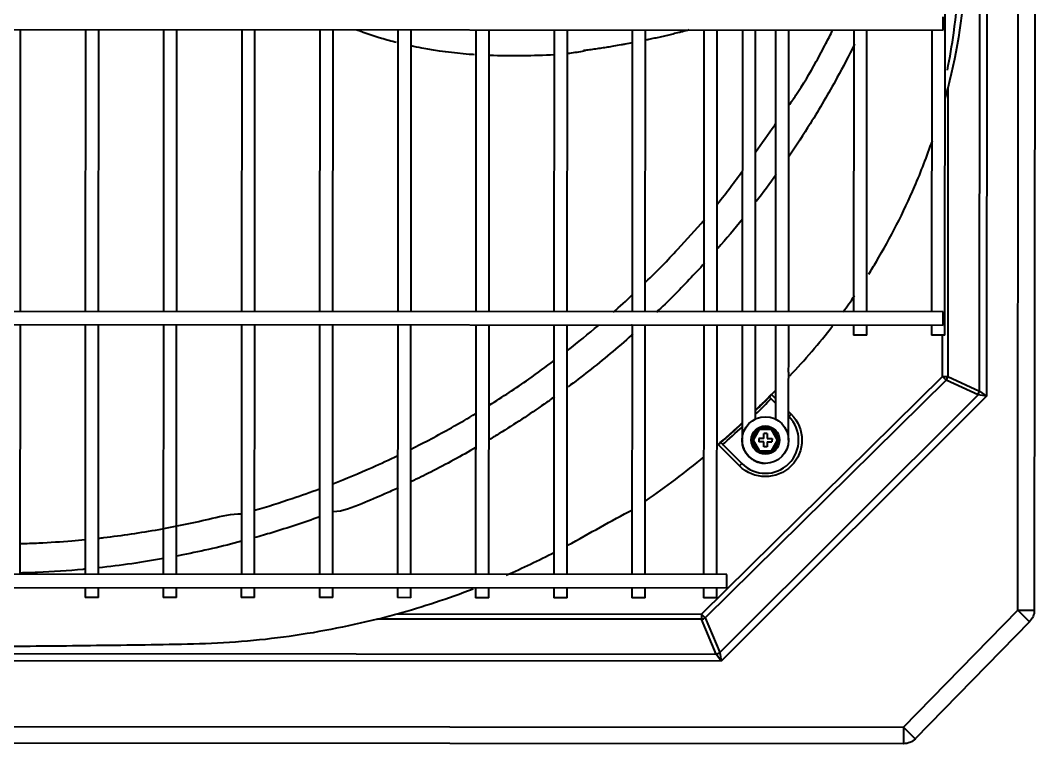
# Model space of a CAD drawing. Extents: x 58467 to 79089, y -33726 to -17391.
# Drawn here: x 78465.97 to 78496.51, y -20577.59 to -20555.83 of the extents above; entities that cross this region are included whole.
import ezdxf

# ---------------------------------------------------------------- set-up
doc = ezdxf.new("R2010")
doc.units = 0
doc.header["$LTSCALE"] = 100
doc.layers.add('+ENTE-ST-DOSEME USTU KONDDRENAJ', color=110, linetype='DOSEMEUSTUKONDENSDRENAJ_LINE', lineweight=40)
doc.linetypes.add('DOSEMEUSTUKONDENSDRENAJ_LINE', pattern='A,300,-40,["CD",Standard,S=15,R=0,X=-35,Y=-7.5],0', length=340)

# ---------------------------------------------------------------- blocks, each defined once
blk = doc.blocks.new('4. KAT')
at = {"color": 3}
for p, q in [((54186.561, -33274.655, -3.339), (54186.602, -33206.65, -3.339)), ((54187.102, -33206.65, -3.339), (54187.061, -33274.655, -3.339)), ((54185.654, -33219.163, -3.339), (54185.624, -33268.219, -3.339)), ((54185.412, -33268.066, -3.339), (54185.442, -33219.315, -3.339)), ((54184.371, -33266.387, -3.339), (54184.398, -33220.994, -3.339)), ((54184.319, -33257.008, -3.339), (54184.319, -33256.808, -3.339)), ((54184.319, -33257.208, -3.339), (54184.319, -33257.008, -3.339)), ((54065.956, -33257.136, -3.339), (54184.319, -33257.208, -3.339)), ((54156.561, -33265.669, -3.339), (54156.567, -33257.191, -3.339)), ((54158.516, -33257.192, -3.339), (54158.511, -33265.67, -3.339)), ((54158.911, -33265.671, -3.339), (54158.916, -33257.192, -3.339)), ((54160.866, -33257.193, -3.339), (54160.861, -33265.672, -3.339)), ((54161.261, -33265.672, -3.339), (54161.266, -33257.193, -3.339)), ((54163.216, -33257.195, -3.339), (54163.21, -33265.673, -3.339)), ((54163.61, -33265.674, -3.339), (54163.615, -33257.195, -3.339)), ((54165.565, -33257.196, -3.339), (54165.56, -33265.675, -3.339)), ((54165.96, -33265.675, -3.339), (54165.965, -33257.196, -3.339)), ((54167.915, -33257.198, -3.339), (54167.91, -33265.676, -3.339)), ((54168.31, -33265.676, -3.339), (54168.315, -33257.198, -3.339)), ((54170.264, -33257.199, -3.339), (54170.259, -33265.678, -3.339)), ((54170.659, -33265.678, -3.339), (54170.664, -33257.199, -3.339)), ((54172.614, -33257.2, -3.339), (54172.609, -33265.679, -3.339)), ((54173.009, -33265.679, -3.339), (54173.014, -33257.201, -3.339)), ((54174.964, -33257.202, -3.339), (54174.959, -33265.68, -3.339)), ((54175.358, -33265.681, -3.339), (54175.364, -33257.202, -3.339)), ((54177.12, -33257.203, -3.339), (54177.115, -33265.682, -3.339)), ((54177.515, -33265.682, -3.339), (54177.52, -33257.203, -3.339)), ((54178.277, -33257.204, -3.339), (54178.272, -33265.683, -3.339)), ((54178.672, -33265.683, -3.339), (54178.677, -33257.205, -3.339)), ((54179.277, -33257.205, -3.339), (54179.272, -33265.683, -3.339)), ((54179.672, -33265.683, -3.339), (54179.677, -33257.205, -3.339)), ((54181.627, -33257.206, -3.339), (54181.621, -33265.685, -3.339)), ((54182.021, -33265.685, -3.339), (54182.027, -33257.207, -3.339)), ((54183.976, -33257.208, -3.339), (54183.971, -33265.686, -3.339)), ((54184.461, -33258.952, -3.339), (54184.456, -33267.632, -3.339)), ((54184.314, -33265.687, -3.339), (54065.951, -33265.615, -3.339)), ((54184.314, -33265.887, -3.339), (54184.314, -33265.687, -3.339)), ((54184.314, -33266.087, -3.339), (54184.314, -33265.887, -3.339)), ((54065.951, -33266.015, -3.339), (54184.314, -33266.087, -3.339)), ((54156.557, -33273.574, -3.339), (54156.561, -33266.069, -3.339)), ((54158.511, -33266.07, -3.339), (54158.506, -33273.575, -3.339)), ((54158.906, -33273.576, -3.339), (54158.911, -33266.071, -3.339)), ((54160.861, -33266.072, -3.339), (54160.856, -33273.577, -3.339)), ((54161.256, -33273.577, -3.339), (54161.26, -33266.072, -3.339)), ((54163.21, -33266.073, -3.339), (54163.206, -33273.578, -3.339)), ((54163.606, -33273.578, -3.339), (54163.61, -33266.074, -3.339)), ((54165.56, -33266.075, -3.339), (54165.555, -33273.58, -3.339)), ((54165.955, -33273.58, -3.339), (54165.96, -33266.075, -3.339)), ((54167.909, -33266.076, -3.339), (54167.905, -33273.581, -3.339)), ((54168.305, -33273.581, -3.339), (54168.309, -33266.076, -3.339)), ((54170.259, -33266.078, -3.339), (54170.254, -33273.583, -3.339)), ((54170.654, -33273.583, -3.339), (54170.659, -33266.078, -3.339)), ((54172.609, -33266.079, -3.339), (54172.604, -33273.584, -3.339)), ((54173.004, -33273.584, -3.339), (54173.009, -33266.079, -3.339)), ((54174.958, -33266.088, -3.339), (54174.947, -33266.081, -3.339)), ((54174.958, -33266.08, -3.339), (54174.954, -33273.585, -3.339)), ((54175.354, -33273.586, -3.339), (54175.358, -33266.081, -3.339)), ((54177.115, -33266.082, -3.339), (54177.11, -33273.587, -3.339)), ((54177.51, -33273.587, -3.339), (54177.515, -33266.082, -3.339)), ((54178.272, -33266.083, -3.339), (54178.271, -33267.217, -3.339)), ((54178.671, -33267.217, -3.339), (54178.672, -33266.083, -3.339)), ((54179.271, -33266.083, -3.339), (54179.271, -33267.218, -3.339)), ((54179.671, -33267.218, -3.339), (54179.672, -33266.083, -3.339)), ((54181.621, -33266.085, -3.339), (54181.621, -33266.385, -3.339)), ((54182.021, -33266.385, -3.339), (54182.021, -33266.085, -3.339)), ((54183.971, -33266.086, -3.339), (54183.971, -33266.386, -3.339)), ((54182.021, -33266.385, -3.339), (54181.621, -33266.385, -3.339)), ((54184.371, -33266.387, -3.339), (54183.971, -33266.386, -3.339)), ((54184.3, -33267.632, -3.339), (54184.301, -33266.386, -3.339)), ((54178.271, -33266.908, -3.339), (54178.271, -33268.371, -3.339)), ((54178.67, -33268.371, -3.339), (54178.671, -33266.908, -3.339)), ((54179.271, -33267.5, -3.339), (54179.27, -33267.866, -3.339)), ((54179.271, -33267.218, -3.339), (54179.271, -33267.5, -3.339)), ((54179.67, -33267.501, -3.339), (54179.671, -33267.218, -3.339)), ((54179.67, -33267.866, -3.339), (54179.671, -33267.501, -3.339)), ((54177.053, -33274.776, -3.339), (54184.3, -33267.632, -3.339)), ((54184.41, -33267.742, -3.339), (54177.163, -33274.886, -3.339)), ((54184.3, -33267.632, -3.339), (54184.456, -33267.632, -3.339)), ((54184.3, -33267.632, -3.339), (54184.41, -33267.742, -3.339)), ((54185.367, -33268.176, -3.339), (54184.41, -33267.742, -3.339)), ((54184.456, -33267.632, -3.339), (54185.412, -33268.066, -3.339)), ((54179.27, -33267.866, -3.339), (54179.27, -33268.149, -3.339)), ((54179.27, -33267.866, -3.339), (54179.27, -33267.866, -3.339)), ((54179.27, -33267.866, -3.339), (54179.27, -33267.866, -3.339)), ((54179.67, -33267.866, -3.339), (54179.67, -33267.866, -3.339)), ((54179.67, -33268.149, -3.339), (54179.67, -33267.866, -3.339)), ((54185.412, -33268.066, -3.339), (54185.624, -33268.219, -3.339)), ((54177.596, -33275.934, -3.339), (54185.367, -33268.176, -3.339)), ((54185.624, -33268.219, -3.339), (54177.638, -33276.191, -3.339)), ((54178.271, -33268.148, -3.339), (54178.27, -33269.525, -3.339)), ((54178.67, -33268.909, -3.339), (54178.671, -33268.149, -3.339)), ((54179.27, -33268.427, -3.339), (54179.085, -33268.242, -3.339)), ((54179.155, -33268.171, -3.339), (54179.27, -33268.286, -3.339)), ((54179.27, -33268.149, -3.339), (54179.27, -33268.909, -3.339)), ((54179.669, -33269.54, -3.339), (54179.67, -33268.149, -3.339)), ((54185.624, -33268.219, -3.339), (54185.367, -33268.176, -3.339)), ((54179.67, -33268.686, -3.339), (54179.748, -33268.764, -3.339)), ((54179.677, -33268.835, -3.339), (54179.67, -33268.828, -3.339)), ((54179.748, -33268.764, -3.339), (54179.677, -33268.835, -3.339)), ((54178.545, -33269.541, -3.339), (54178.757, -33269.173, -3.339)), ((54178.786, -33269.223, -3.339), (54178.602, -33269.541, -3.339)), ((54178.757, -33269.173, -3.339), (54179.182, -33269.174, -3.339)), ((54178.786, -33269.223, -3.339), (54178.757, -33269.173, -3.339)), ((54179.153, -33269.224, -3.339), (54178.786, -33269.223, -3.339)), ((54179.02, -33269.342, -3.339), (54178.92, -33269.341, -3.339)), ((54178.92, -33269.491, -3.339), (54178.92, -33269.341, -3.339)), ((54179.02, -33269.342, -3.339), (54179.02, -33269.492, -3.339)), ((54179.182, -33269.174, -3.339), (54179.153, -33269.224, -3.339)), ((54179.337, -33269.542, -3.339), (54179.153, -33269.224, -3.339)), ((54179.182, -33269.174, -3.339), (54179.394, -33269.542, -3.339)), ((54177.63, -33269.616, -3.339), (54178.262, -33270.248, -3.339)), ((54178.757, -33269.909, -3.339), (54178.545, -33269.541, -3.339)), ((54178.602, -33269.541, -3.339), (54178.545, -33269.541, -3.339)), ((54178.602, -33269.541, -3.339), (54178.786, -33269.859, -3.339)), ((54178.77, -33269.491, -3.339), (54178.77, -33269.591, -3.339)), ((54178.92, -33269.491, -3.339), (54178.77, -33269.491, -3.339)), ((54178.919, -33269.591, -3.339), (54178.77, -33269.591, -3.339)), ((54178.919, -33269.741, -3.339), (54178.919, -33269.591, -3.339)), ((54179.019, -33269.592, -3.339), (54179.019, -33269.741, -3.339)), ((54179.019, -33269.592, -3.339), (54179.169, -33269.592, -3.339)), ((54179.02, -33269.492, -3.339), (54179.17, -33269.492, -3.339)), ((54179.153, -33269.86, -3.339), (54179.337, -33269.542, -3.339)), ((54179.17, -33269.492, -3.339), (54179.169, -33269.592, -3.339)), ((54179.394, -33269.542, -3.339), (54179.182, -33269.91, -3.339)), ((54179.394, -33269.542, -3.339), (54179.337, -33269.542, -3.339)), ((54178.191, -33270.319, -3.339), (54177.555, -33269.681, -3.339)), ((54178.786, -33269.859, -3.339), (54178.757, -33269.909, -3.339)), ((54179.182, -33269.91, -3.339), (54178.757, -33269.909, -3.339)), ((54178.786, -33269.859, -3.339), (54179.153, -33269.86, -3.339)), ((54179.019, -33269.741, -3.339), (54178.919, -33269.741, -3.339)), ((54179.182, -33269.91, -3.339), (54179.153, -33269.86, -3.339)), ((54178.191, -33270.319, -3.339), (54178.262, -33270.248, -3.339)), ((54177.81, -33273.587, -3.339), (54072.355, -33273.523, -3.339)), ((54177.81, -33273.787, -3.339), (54177.81, -33273.587, -3.339)), ((54072.355, -33273.923, -3.339), (54177.81, -33273.987, -3.339)), ((54177.81, -33273.987, -3.339), (54177.81, -33273.787, -3.339)), ((54158.506, -33273.975, -3.339), (54158.506, -33274.276, -3.339)), ((54158.906, -33274.276, -3.339), (54158.906, -33273.976, -3.339)), ((54160.856, -33273.977, -3.339), (54160.856, -33274.277, -3.339)), ((54161.255, -33274.277, -3.339), (54161.256, -33273.977, -3.339)), ((54163.205, -33273.978, -3.339), (54163.205, -33274.278, -3.339)), ((54163.605, -33274.279, -3.339), (54163.605, -33273.978, -3.339)), ((54165.555, -33273.98, -3.339), (54165.555, -33274.28, -3.339)), ((54165.955, -33274.28, -3.339), (54165.955, -33273.98, -3.339)), ((54167.905, -33273.981, -3.339), (54167.904, -33274.281, -3.339)), ((54168.304, -33274.282, -3.339), (54168.305, -33273.981, -3.339)), ((54170.254, -33273.983, -3.339), (54170.254, -33274.283, -3.339)), ((54170.654, -33274.283, -3.339), (54170.654, -33273.983, -3.339)), ((54172.604, -33273.984, -3.339), (54172.604, -33274.284, -3.339)), ((54173.004, -33274.284, -3.339), (54173.004, -33273.984, -3.339)), ((54174.953, -33273.985, -3.339), (54174.953, -33274.286, -3.339)), ((54175.353, -33274.286, -3.339), (54175.353, -33273.986, -3.339)), ((54177.11, -33273.987, -3.339), (54177.11, -33274.287, -3.339)), ((54177.51, -33274.287, -3.339), (54177.51, -33273.987, -3.339)), ((54158.906, -33274.276, -3.339), (54158.506, -33274.276, -3.339)), ((54161.255, -33274.277, -3.339), (54160.856, -33274.277, -3.339)), ((54163.605, -33274.279, -3.339), (54163.205, -33274.278, -3.339)), ((54165.955, -33274.28, -3.339), (54165.555, -33274.28, -3.339)), ((54168.304, -33274.282, -3.339), (54167.904, -33274.281, -3.339)), ((54170.654, -33274.283, -3.339), (54170.254, -33274.283, -3.339)), ((54173.004, -33274.284, -3.339), (54172.604, -33274.284, -3.339)), ((54175.353, -33274.286, -3.339), (54174.953, -33274.286, -3.339)), ((54177.51, -33274.287, -3.339), (54177.11, -33274.287, -3.339)), ((54167.891, -33274.77, -3.339), (54177.053, -33274.776, -3.339)), ((54177.053, -33274.776, -3.339), (54177.053, -33274.931, -3.339)), ((54177.053, -33274.776, -3.339), (54177.163, -33274.886, -3.339)), ((54183.128, -33278.174, -3.339), (54186.561, -33274.655, -3.339)), ((54186.561, -33274.655, -3.339), (54187.061, -33274.655, -3.339)), ((54186.561, -33274.655, -3.339), (54186.914, -33275.008, -3.339)), ((54177.053, -33274.931, -3.339), (54167.306, -33274.925, -3.339)), ((54177.486, -33275.979, -3.339), (54177.053, -33274.931, -3.339)), ((54177.163, -33274.886, -3.339), (54177.596, -33275.934, -3.339)), ((54186.914, -33275.008, -3.339), (54183.481, -33278.527, -3.339)), ((54072.633, -33275.915, -3.339), (54177.486, -33275.979, -3.339)), ((54177.638, -33276.191, -3.339), (54177.486, -33275.979, -3.339)), ((54177.596, -33275.934, -3.339), (54177.638, -33276.191, -3.339)), ((54177.638, -33276.191, -3.339), (54072.48, -33276.127, -3.339)), ((54067.079, -33278.103, -3.339), (54183.128, -33278.174, -3.339)), ((54183.128, -33278.174, -3.339), (54183.481, -33278.527, -3.339)), ((54183.128, -33278.174, -3.339), (54183.128, -33278.674, -3.339)), ((54183.128, -33278.674, -3.339), (54067.079, -33278.603, -3.339))]:
    blk.add_line(p, q, dxfattribs=at)
for radius in [0.7, 0.425, 0.425]:
    blk.add_circle((54178.97, -33269.541, -3.339), radius, dxfattribs=at)
at = {"color": 3, "extrusion": (0, 0, -1)}
for centre, radius, start, end in [((-54178.97, -33269.541, 3.339), 1.1, 135.0349, 315.0349), ((-54186.561, -33274.655, 3.339), 0.5, 180.0349, 225.0349), ((-54183.128, -33278.174, 3.339), 0.5, 225.0349, 270.0349)]:
    blk.add_arc(centre, radius, start, end, dxfattribs=at)
at = {"color": 3}
blk.add_arc((54178.97, -33269.541, -3.339), 1, 224.9651, 44.9651, dxfattribs=at)
for centre, major_axis in [((54184.3, -33267.632, -3.339), (-0.084, -0.203)), ((54185.257, -33268.066, -3.339), (-0.084, -0.203)), ((54177.053, -33274.776, -3.339), (-0.203, -0.084)), ((54177.486, -33275.823, -3.339), (-0.203, -0.084))]:
    blk.add_ellipse(centre, major_axis=major_axis, ratio=0.678598, start_param=1.296782, end_param=1.844811, dxfattribs=at)
for points, knots in [([(54184.445, -33258.418, -3.339), (54184.521, -33258.045, -3.339), (54184.585, -33257.669, -3.339), (54184.71, -33256.775, -3.339), (54184.762, -33256.255, -3.339), (54184.821, -33255.214, -3.339), (54184.837, -33254.693, -3.339), (54184.899, -33253.131, -3.339), (54184.933, -33252.089, -3.339), (54185.015, -33248.963, -3.339), (54185.044, -33246.879, -3.339), (54185.045, -33244.794, -3.339)], [0, 0, 0, 0, 0.084354, 0.084354, 0.19881, 0.19881, 0.313265, 0.313265, 0.542177, 0.542177, 1, 1, 1, 1]), ([(54185.214, -33244.674, -3.339), (54185.213, -33247.072, -3.339), (54185.168, -33249.468, -3.339), (54185.057, -33252.461, -3.339), (54185.032, -33253.059, -3.339), (54184.976, -33254.253, -3.339), (54185.039, -33254.851, -3.339), (54184.928, -33256.637, -3.339), (54184.747, -33257.806, -3.339), (54184.461, -33258.952, -3.339)], [0, 0, 0, 0, 0.5, 0.5, 0.625, 0.625, 0.75, 0.75, 1, 1, 1, 1]), ([(54167.877, -33257.585, -3.339), (54167.723, -33257.546, -3.339), (54167.322, -33257.436, -3.339), (54166.927, -33257.303, -3.339), (54166.685, -33257.211, -3.339)], [0, 0, 0, 0, 0.381371, 1, 1, 1, 1]), ([(54176.681, -33257.204, -3.339), (54176.613, -33257.222, -3.339), (54176.508, -33257.249, -3.339), (54176.346, -33257.289, -3.339), (54176.194, -33257.327, -3.339), (54176.022, -33257.368, -3.339), (54175.849, -33257.408, -3.339), (54175.675, -33257.447, -3.339), (54175.515, -33257.482, -3.339), (54175.413, -33257.504, -3.339), (54175.368, -33257.513, -3.339)], [0, 0, 0, 0, 0.15983, 0.246701, 0.377006, 0.507312, 0.637617, 0.767923, 0.898228, 1, 1, 1, 1]), ([(54179.679, -33259.472, -3.339), (54179.75, -33259.371, -3.339), (54180.045, -33258.948, -3.339), (54180.418, -33258.326, -3.339), (54180.767, -33257.662, -3.339), (54180.928, -33257.343, -3.339), (54180.994, -33257.209, -3.339)], [0, 0, 0, 0, 0.141815, 0.593329, 0.830923, 1, 1, 1, 1]), ([(54170.221, -33257.95, -3.339), (54170.168, -33257.947, -3.339), (54169.638, -33257.91, -3.339), (54168.999, -33257.826, -3.339), (54168.419, -33257.71, -3.339), (54168.312, -33257.687, -3.339)], [0, 0, 0, 0, 0.083564, 0.830141, 1, 1, 1, 1]), ([(54174.967, -33257.594, -3.339), (54174.895, -33257.608, -3.339), (54174.783, -33257.628, -3.339), (54174.594, -33257.663, -3.339), (54174.418, -33257.693, -3.339), (54174.221, -33257.725, -3.339), (54174.041, -33257.753, -3.339), (54173.86, -33257.779, -3.339), (54173.677, -33257.804, -3.339), (54173.556, -33257.82, -3.339), (54173.496, -33257.827, -3.339)], [0, 0, 0, 0, 0.150864, 0.231719, 0.393427, 0.514709, 0.635991, 0.757272, 0.878554, 1, 1, 1, 1]), ([(54181.652, -33257.636, -3.339), (54181.483, -33257.976, -3.339), (54181.06, -33258.785, -3.339), (54180.404, -33259.909, -3.339), (54179.902, -33260.68, -3.339), (54179.684, -33261.002, -3.339)], [0, 0, 0, 0, 0.29252, 0.701104, 1, 1, 1, 1]), ([(54172.619, -33257.952, -3.339), (54172.306, -33257.973, -3.339), (54171.652, -33257.986, -3.339), (54171, -33257.983, -3.339), (54170.663, -33257.971, -3.339)], [0, 0, 0, 0, 0.483114, 1, 1, 1, 1]), ([(54173.548, -33257.834, -3.339), (54173.518, -33257.84, -3.339), (54173.343, -33257.873, -3.339), (54173.166, -33257.899, -3.339), (54173.018, -33257.916, -3.339)], [0, 0, 0, 0, 0.168799, 1, 1, 1, 1]), ([(54178.675, -33260.883, -3.339), (54178.864, -33260.611, -3.339), (54179.062, -33260.325, -3.339), (54179.267, -33260.042, -3.339), (54179.275, -33260.03, -3.339)], [0, 0, 0, 0, 0.95904, 1, 1, 1, 1]), ([(54182.081, -33264.546, -3.339), (54182.158, -33264.423, -3.339), (54182.234, -33264.299, -3.339), (54182.737, -33263.453, -3.339), (54183.124, -33262.696, -3.339), (54183.654, -33261.466, -3.339), (54183.832, -33261.004, -3.339), (54183.993, -33260.535, -3.339)], [0, 0, 0, 0, 0.098577, 0.098577, 0.666537, 0.666537, 1, 1, 1, 1]), ([(54177.534, -33262.431, -3.339), (54177.665, -33262.269, -3.339), (54177.918, -33261.945, -3.339), (54178.161, -33261.612, -3.339), (54178.279, -33261.447, -3.339)], [0, 0, 0, 0, 0.50822, 1, 1, 1, 1]), ([(54175.378, -33264.781, -3.339), (54175.703, -33264.464, -3.339), (54176.299, -33263.854, -3.339), (54176.877, -33263.213, -3.339), (54177.138, -33262.908, -3.339)], [0, 0, 0, 0, 0.536431, 1, 1, 1, 1]), ([(54174.98, -33266.358, -3.339), (54174.969, -33266.368, -3.339), (54174.746, -33266.565, -3.339), (54174.308, -33266.943, -3.339), (54173.669, -33267.46, -3.339), (54173.241, -33267.787, -3.339), (54173.034, -33267.941, -3.339)], [0, 0, 0, 0, 0.017533, 0.356451, 0.69177, 1, 1, 1, 1]), ([(54170.665, -33268.492, -3.339), (54171.065, -33268.242, -3.339), (54171.721, -33267.808, -3.339), (54172.367, -33267.34, -3.339), (54172.62, -33267.15, -3.339)], [0, 0, 0, 0, 0.605389, 1, 1, 1, 1]), ([(54172.625, -33268.24, -3.339), (54172.523, -33268.313, -3.339), (54172.199, -33268.542, -3.339), (54171.649, -33268.915, -3.339), (54171.098, -33269.265, -3.339), (54170.772, -33269.464, -3.339), (54170.675, -33269.522, -3.339)], [0, 0, 0, 0, 0.160934, 0.509713, 0.854631, 1, 1, 1, 1]), ([(54168.311, -33269.812, -3.339), (54168.717, -33269.61, -3.339), (54169.37, -33269.264, -3.339), (54170.018, -33268.887, -3.339), (54170.264, -33268.738, -3.339)], [0, 0, 0, 0, 0.619127, 1, 1, 1, 1]), ([(54178.27, -33269.541, -3.339), (54178.27, -33269.602, -3.339), (54178.284, -33269.715, -3.339), (54178.36, -33269.91, -3.339), (54178.502, -33270.082, -3.339), (54178.69, -33270.192, -3.339), (54178.844, -33270.234, -3.339), (54178.931, -33270.241, -3.339), (54178.966, -33270.24, -3.339)], [0, 0, 0, 0, 0.164287, 0.313707, 0.566616, 0.76053, 0.902583, 1, 1, 1, 1]), ([(54170.273, -33269.759, -3.339), (54170.048, -33269.889, -3.339), (54169.596, -33270.143, -3.339), (54168.945, -33270.486, -3.339), (54168.517, -33270.697, -3.339), (54168.321, -33270.792, -3.339)], [0, 0, 0, 0, 0.352089, 0.704456, 1, 1, 1, 1]), ([(54165.958, -33270.855, -3.339), (54166.353, -33270.701, -3.339), (54167.004, -33270.43, -3.339), (54167.654, -33270.131, -3.339), (54167.91, -33270.008, -3.339)], [0, 0, 0, 0, 0.605591, 1, 1, 1, 1]), ([(54175.363, -33271.373, -3.339), (54175.367, -33271.37, -3.339), (54175.371, -33271.368, -3.339), (54175.978, -33270.95, -3.339), (54176.562, -33270.509, -3.339), (54177.126, -33270.044, -3.339)], [0, 0, 0, 0, 0.006395, 0.006395, 1, 1, 1, 1]), ([(54163.606, -33271.651, -3.339), (54163.983, -33271.542, -3.339), (54164.633, -33271.338, -3.339), (54165.284, -33271.108, -3.339), (54165.558, -33271.007, -3.339)], [0, 0, 0, 0, 0.58019, 1, 1, 1, 1]), ([(54167.92, -33270.981, -3.339), (54167.789, -33271.041, -3.339), (54167.429, -33271.205, -3.339), (54166.781, -33271.483, -3.339), (54166.258, -33271.689, -3.339), (54165.967, -33271.704, -3.339)], [0, 0, 0, 0, 0.204884, 0.559596, 1, 1, 1, 1]), ([(54158.907, -33272.493, -3.339), (54158.96, -33272.487, -3.339), (54159.568, -33272.417, -3.339), (54160.707, -33272.249, -3.339), (54162.087, -33271.962, -3.339), (54162.913, -33271.75, -3.339), (54163.206, -33271.764, -3.339)], [0, 0, 0, 0, 0.037241, 0.424432, 0.796492, 1, 1, 1, 1]), ([(54165.568, -33271.851, -3.339), (54165.091, -33272.023, -3.339), (54164.44, -33272.237, -3.339), (54163.783, -33272.428, -3.339), (54163.613, -33272.476, -3.339)], [0, 0, 0, 0, 0.74118, 1, 1, 1, 1]), ([(54156.559, -33272.654, -3.339), (54156.744, -33272.65, -3.339), (54157.262, -33272.631, -3.339), (54157.911, -33272.589, -3.339), (54158.375, -33272.547, -3.339), (54158.507, -33272.534, -3.339)], [0, 0, 0, 0, 0.282463, 0.794994, 1, 1, 1, 1]), ([(54163.214, -33272.585, -3.339), (54162.629, -33272.741, -3.339), (54161.977, -33272.892, -3.339), (54161.321, -33273.021, -3.339), (54161.258, -33273.033, -3.339)], [0, 0, 0, 0, 0.904429, 1, 1, 1, 1]), ([(54160.86, -33273.107, -3.339), (54160.544, -33273.163, -3.339), (54159.894, -33273.267, -3.339), (54159.242, -33273.349, -3.339), (54158.908, -33273.385, -3.339)], [0, 0, 0, 0, 0.489245, 1, 1, 1, 1]), ([(54158.507, -33273.426, -3.339), (54158.487, -33273.428, -3.339), (54158.01, -33273.472, -3.339), (54157.36, -33273.518, -3.339), (54156.729, -33273.537, -3.339), (54156.557, -33273.541, -3.339)], [0, 0, 0, 0, 0.030504, 0.735974, 1, 1, 1, 1]), ([(54167.306, -33274.925, -3.339), (54166.369, -33275.162, -3.339), (54165.424, -33275.343, -3.339), (54163.993, -33275.533, -3.339), (54163.514, -33275.583, -3.339), (54162.552, -33275.653, -3.339), (54162.068, -33275.672, -3.339), (54160.613, -33275.704, -3.339), (54159.642, -33275.716, -3.339), (54157.699, -33275.739, -3.339), (54156.728, -33275.748, -3.339), (54155.755, -33275.754, -3.339)], [0, 0, 0, 0, 0.25, 0.25, 0.375, 0.375, 0.5, 0.5, 0.75, 0.75, 1, 1, 1, 1])]:
    blk.add_open_spline(points, degree=3, knots=knots, dxfattribs=at)
for points in [[(54184.376, -33259.278, -3.339), (54184.406, -33259.169, -3.339), (54184.434, -33259.06, -3.339), (54184.461, -33258.952, -3.339)], [(54179.299, -33261.553, -3.339), (54179.104, -33261.827, -3.339), (54178.903, -33262.097, -3.339), (54178.698, -33262.364, -3.339)], [(54178.283, -33262.892, -3.339), (54178.042, -33263.193, -3.339), (54177.794, -33263.489, -3.339), (54177.54, -33263.779, -3.339)], [(54177.14, -33264.222, -3.339), (54176.834, -33264.554, -3.339), (54176.52, -33264.879, -3.339), (54176.206, -33265.203, -3.339)], [(54174.397, -33265.698, -3.339), (54174.592, -33265.524, -3.339), (54174.786, -33265.347, -3.339), (54174.977, -33265.166, -3.339)], [(54176.206, -33265.203, -3.339), (54176.036, -33265.37, -3.339), (54175.867, -33265.536, -3.339), (54175.695, -33265.7, -3.339)], [(54181.31, -33265.686, -3.339), (54181.428, -33265.524, -3.339), (54181.543, -33265.361, -3.339), (54181.656, -33265.195, -3.339)], [(54173.022, -33266.843, -3.339), (54173.334, -33266.6, -3.339), (54173.642, -33266.35, -3.339), (54173.946, -33266.09, -3.339)], [(54179.704, -33267.612, -3.339), (54180.161, -33267.131, -3.339), (54180.591, -33266.629, -3.339), (54180.993, -33266.108, -3.339)], [(54179.155, -33268.171, -3.339), (54179.172, -33268.153, -3.339), (54179.19, -33268.135, -3.339), (54179.207, -33268.117, -3.339)], [(54179.207, -33268.117, -3.339), (54179.232, -33268.093, -3.339), (54179.257, -33268.068, -3.339), (54179.282, -33268.044, -3.339)], [(54178.673, -33268.654, -3.339), (54178.816, -33268.514, -3.339), (54178.959, -33268.372, -3.339), (54179.099, -33268.228, -3.339)], [(54178.673, -33268.654, -3.339), (54178.812, -33268.519, -3.339), (54178.949, -33268.382, -3.339), (54179.085, -33268.242, -3.339)], [(54178.683, -33268.756, -3.339), (54178.843, -33268.601, -3.339), (54179, -33268.444, -3.339), (54179.156, -33268.284, -3.339)], [(54178.684, -33268.632, -3.339), (54178.843, -33268.477, -3.339), (54179.001, -33268.319, -3.339), (54179.157, -33268.159, -3.339)], [(54179.085, -33268.242, -3.339), (54179.109, -33268.219, -3.339), (54179.132, -33268.195, -3.339), (54179.155, -33268.171, -3.339)], [(54177.516, -33269.702, -3.339), (54177.777, -33269.478, -3.339), (54178.033, -33269.248, -3.339), (54178.286, -33269.013, -3.339)], [(54177.615, -33269.629, -3.339), (54177.838, -33269.435, -3.339), (54178.057, -33269.237, -3.339), (54178.273, -33269.036, -3.339)], [(54177.63, -33269.616, -3.339), (54177.848, -33269.426, -3.339), (54178.062, -33269.233, -3.339), (54178.273, -33269.036, -3.339)], [(54177.668, -33269.689, -3.339), (54177.876, -33269.508, -3.339), (54178.081, -33269.323, -3.339), (54178.284, -33269.135, -3.339)], [(54177.555, -33269.681, -3.339), (54177.58, -33269.659, -3.339), (54177.605, -33269.637, -3.339), (54177.63, -33269.616, -3.339)], [(54173.02, -33272.707, -3.339), (54173.687, -33272.349, -3.339), (54174.339, -33271.96, -3.339), (54174.969, -33271.638, -3.339)], [(54171.175, -33273.604, -3.339), (54171.665, -33273.39, -3.339), (54172.148, -33273.16, -3.339), (54172.625, -33272.915, -3.339)], [(54167.891, -33274.77, -3.339), (54168.667, -33274.554, -3.339), (54169.429, -33274.302, -3.339), (54170.176, -33274.014, -3.339)], [(54167.306, -33274.925, -3.339), (54167.498, -33274.877, -3.339), (54167.695, -33274.825, -3.339), (54167.891, -33274.77, -3.339)]]:
    blk.add_open_spline(points, degree=3, dxfattribs=at)

msp = doc.modelspace()

# ---------------------------------------------------------------- block references
at = {"layer": '+ENTE-ST-DOSEME USTU KONDDRENAJ', "color": 3, "linetype": 'Continuous'}
msp.add_blockref('4. KAT', (24309.411, 12701.082), dxfattribs=at)

doc.saveas('drawing.dxf')
